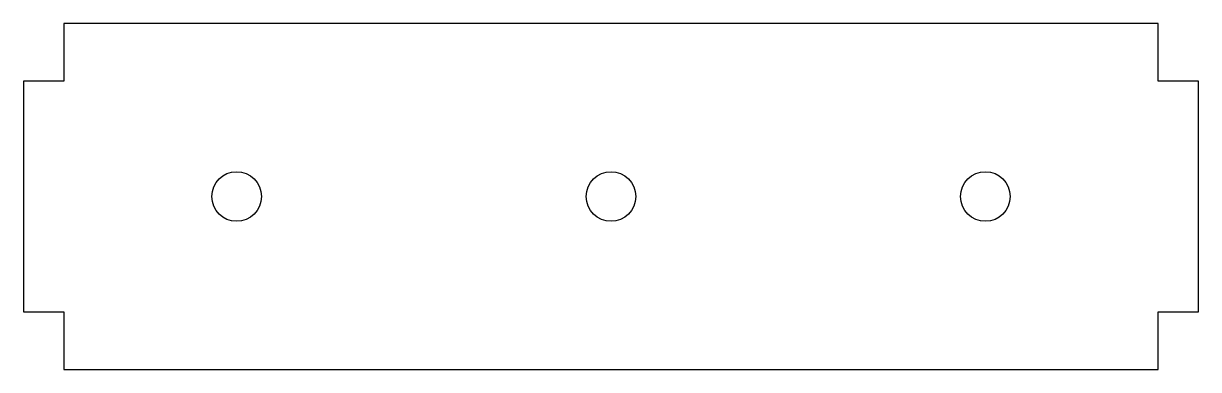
# Model space of a CAD drawing. Header units: millimetres. Extents: x -51 to 51, y -15 to 15.
import ezdxf

# ---------------------------------------------------------------- set-up
doc = ezdxf.new("R2010")
doc.units = ezdxf.units.MM
doc.layers.get('0').update_dxf_attribs({"linetype": 'CONTINUOUS'})

msp = doc.modelspace()

# ---------------------------------------------------------------- linework, layer by layer
msp.add_lwpolyline([(47.5, 15), (-47.5, 15), (-47.5, 10), (-51, 10), (-51, -10), (-47.5, -10), (-47.5, -15), (47.5, -15), (47.5, -10), (51, -10), (51, 10), (47.5, 10)], close=True)
for centre in [(-32.5, 0), (0, 0), (32.5, 0)]:
    msp.add_circle(centre, 2.15)

doc.saveas('drawing.dxf')
